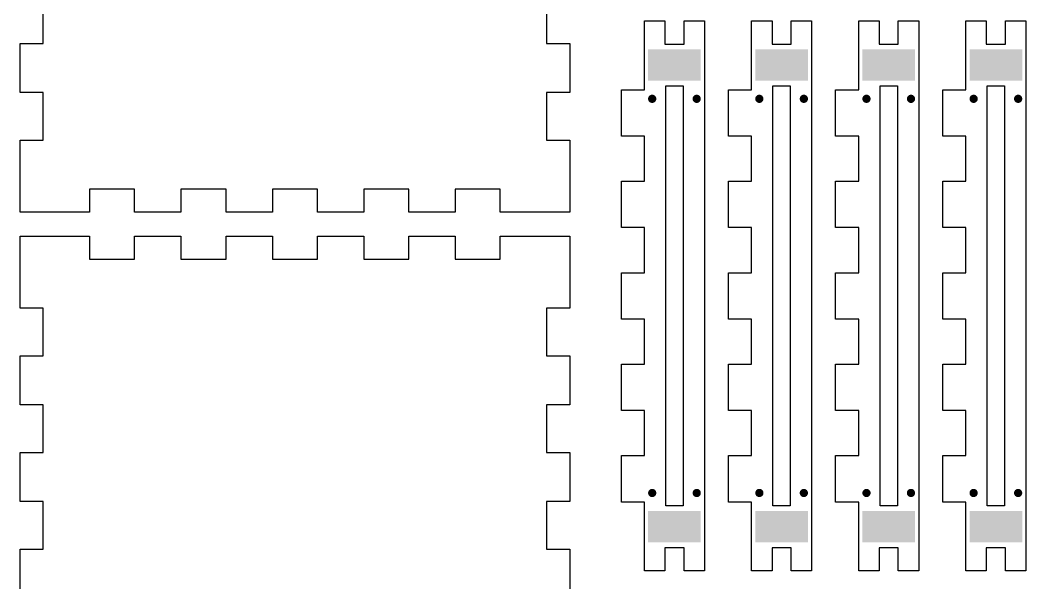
# Model space of a CAD drawing. Header units: millimetres. Extents: x 6 to 297, y 6 to 451.
# Drawn here: x 172 to 294, y 121.8 to 190 of the extents above; entities that cross this region are included whole.
import ezdxf

# ---------------------------------------------------------------- set-up
doc = ezdxf.new("R2010")
doc.units = ezdxf.units.MM
doc.layers.add('CUT', color=1, linetype='Continuous')
doc.layers.add('RASTER', color=7, linetype='Continuous')

msp = doc.modelspace()

# ---------------------------------------------------------------- hatches: boundary and pattern name
at = {"layer": 'RASTER'}
for points in [[(254.552, 186.457), (254.552, 182.657), (248.152, 182.657), (248.152, 186.457)], [(267.552, 186.457), (267.552, 182.657), (261.152, 182.657), (261.152, 186.457)], [(280.552, 186.457), (280.552, 182.657), (274.152, 182.657), (274.152, 186.457)], [(293.552, 186.457), (293.552, 182.657), (287.152, 182.657), (287.152, 186.457)], [(249.152, 180.457), (249.148, 180.392), (249.135, 180.328), (249.114, 180.266), (249.085, 180.207), (249.049, 180.153), (249.006, 180.103), (248.957, 180.06), (248.902, 180.024), (248.844, 179.995), (248.782, 179.974), (248.718, 179.961), (248.652, 179.957), (248.587, 179.961), (248.523, 179.974), (248.461, 179.995), (248.402, 180.024), (248.348, 180.06), (248.299, 180.103), (248.256, 180.153), (248.219, 180.207), (248.19, 180.266), (248.169, 180.328), (248.157, 180.392), (248.152, 180.457), (248.157, 180.522), (248.169, 180.586), (248.19, 180.648), (248.219, 180.707), (248.256, 180.761), (248.299, 180.81), (248.348, 180.854), (248.402, 180.89), (248.461, 180.919), (248.523, 180.94), (248.587, 180.953), (248.652, 180.957), (248.718, 180.953), (248.782, 180.94), (248.844, 180.919), (248.902, 180.89), (248.957, 180.854), (249.006, 180.81), (249.049, 180.761), (249.085, 180.707), (249.114, 180.648), (249.135, 180.586), (249.148, 180.522)], [(254.552, 180.457), (254.548, 180.392), (254.535, 180.328), (254.514, 180.266), (254.485, 180.207), (254.449, 180.153), (254.406, 180.103), (254.357, 180.06), (254.302, 180.024), (254.244, 179.995), (254.182, 179.974), (254.118, 179.961), (254.052, 179.957), (253.987, 179.961), (253.923, 179.974), (253.861, 179.995), (253.802, 180.024), (253.748, 180.06), (253.699, 180.103), (253.656, 180.153), (253.619, 180.207), (253.59, 180.266), (253.569, 180.328), (253.557, 180.392), (253.552, 180.457), (253.557, 180.522), (253.569, 180.586), (253.59, 180.648), (253.619, 180.707), (253.656, 180.761), (253.699, 180.81), (253.748, 180.854), (253.802, 180.89), (253.861, 180.919), (253.923, 180.94), (253.987, 180.953), (254.052, 180.957), (254.118, 180.953), (254.182, 180.94), (254.244, 180.919), (254.302, 180.89), (254.357, 180.854), (254.406, 180.81), (254.449, 180.761), (254.485, 180.707), (254.514, 180.648), (254.535, 180.586), (254.548, 180.522)], [(262.152, 180.457), (262.148, 180.392), (262.135, 180.328), (262.114, 180.266), (262.085, 180.207), (262.049, 180.153), (262.006, 180.103), (261.957, 180.06), (261.902, 180.024), (261.844, 179.995), (261.782, 179.974), (261.718, 179.961), (261.652, 179.957), (261.587, 179.961), (261.523, 179.974), (261.461, 179.995), (261.402, 180.024), (261.348, 180.06), (261.299, 180.103), (261.256, 180.153), (261.219, 180.207), (261.19, 180.266), (261.169, 180.328), (261.157, 180.392), (261.152, 180.457), (261.157, 180.522), (261.169, 180.586), (261.19, 180.648), (261.219, 180.707), (261.256, 180.761), (261.299, 180.81), (261.348, 180.854), (261.402, 180.89), (261.461, 180.919), (261.523, 180.94), (261.587, 180.953), (261.652, 180.957), (261.718, 180.953), (261.782, 180.94), (261.844, 180.919), (261.902, 180.89), (261.957, 180.854), (262.006, 180.81), (262.049, 180.761), (262.085, 180.707), (262.114, 180.648), (262.135, 180.586), (262.148, 180.522)], [(267.552, 180.457), (267.548, 180.392), (267.535, 180.328), (267.514, 180.266), (267.485, 180.207), (267.449, 180.153), (267.406, 180.103), (267.357, 180.06), (267.302, 180.024), (267.244, 179.995), (267.182, 179.974), (267.118, 179.961), (267.052, 179.957), (266.987, 179.961), (266.923, 179.974), (266.861, 179.995), (266.802, 180.024), (266.748, 180.06), (266.699, 180.103), (266.656, 180.153), (266.619, 180.207), (266.59, 180.266), (266.569, 180.328), (266.557, 180.392), (266.552, 180.457), (266.557, 180.522), (266.569, 180.586), (266.59, 180.648), (266.619, 180.707), (266.656, 180.761), (266.699, 180.81), (266.748, 180.854), (266.802, 180.89), (266.861, 180.919), (266.923, 180.94), (266.987, 180.953), (267.052, 180.957), (267.118, 180.953), (267.182, 180.94), (267.244, 180.919), (267.302, 180.89), (267.357, 180.854), (267.406, 180.81), (267.449, 180.761), (267.485, 180.707), (267.514, 180.648), (267.535, 180.586), (267.548, 180.522)], [(275.152, 180.457), (275.148, 180.392), (275.135, 180.328), (275.114, 180.266), (275.085, 180.207), (275.049, 180.153), (275.006, 180.103), (274.957, 180.06), (274.902, 180.024), (274.844, 179.995), (274.782, 179.974), (274.718, 179.961), (274.652, 179.957), (274.587, 179.961), (274.523, 179.974), (274.461, 179.995), (274.402, 180.024), (274.348, 180.06), (274.299, 180.103), (274.256, 180.153), (274.219, 180.207), (274.19, 180.266), (274.169, 180.328), (274.157, 180.392), (274.152, 180.457), (274.157, 180.522), (274.169, 180.586), (274.19, 180.648), (274.219, 180.707), (274.256, 180.761), (274.299, 180.81), (274.348, 180.854), (274.402, 180.89), (274.461, 180.919), (274.523, 180.94), (274.587, 180.953), (274.652, 180.957), (274.718, 180.953), (274.782, 180.94), (274.844, 180.919), (274.902, 180.89), (274.957, 180.854), (275.006, 180.81), (275.049, 180.761), (275.085, 180.707), (275.114, 180.648), (275.135, 180.586), (275.148, 180.522)], [(280.552, 180.457), (280.548, 180.392), (280.535, 180.328), (280.514, 180.266), (280.485, 180.207), (280.449, 180.153), (280.406, 180.103), (280.357, 180.06), (280.302, 180.024), (280.244, 179.995), (280.182, 179.974), (280.118, 179.961), (280.052, 179.957), (279.987, 179.961), (279.923, 179.974), (279.861, 179.995), (279.802, 180.024), (279.748, 180.06), (279.699, 180.103), (279.656, 180.153), (279.619, 180.207), (279.59, 180.266), (279.569, 180.328), (279.557, 180.392), (279.552, 180.457), (279.557, 180.522), (279.569, 180.586), (279.59, 180.648), (279.619, 180.707), (279.656, 180.761), (279.699, 180.81), (279.748, 180.854), (279.802, 180.89), (279.861, 180.919), (279.923, 180.94), (279.987, 180.953), (280.052, 180.957), (280.118, 180.953), (280.182, 180.94), (280.244, 180.919), (280.302, 180.89), (280.357, 180.854), (280.406, 180.81), (280.449, 180.761), (280.485, 180.707), (280.514, 180.648), (280.535, 180.586), (280.548, 180.522)], [(288.152, 180.457), (288.148, 180.392), (288.135, 180.328), (288.114, 180.266), (288.085, 180.207), (288.049, 180.153), (288.006, 180.103), (287.957, 180.06), (287.902, 180.024), (287.844, 179.995), (287.782, 179.974), (287.718, 179.961), (287.652, 179.957), (287.587, 179.961), (287.523, 179.974), (287.461, 179.995), (287.402, 180.024), (287.348, 180.06), (287.299, 180.103), (287.256, 180.153), (287.219, 180.207), (287.19, 180.266), (287.169, 180.328), (287.157, 180.392), (287.152, 180.457), (287.157, 180.522), (287.169, 180.586), (287.19, 180.648), (287.219, 180.707), (287.256, 180.761), (287.299, 180.81), (287.348, 180.854), (287.402, 180.89), (287.461, 180.919), (287.523, 180.94), (287.587, 180.953), (287.652, 180.957), (287.718, 180.953), (287.782, 180.94), (287.844, 180.919), (287.902, 180.89), (287.957, 180.854), (288.006, 180.81), (288.049, 180.761), (288.085, 180.707), (288.114, 180.648), (288.135, 180.586), (288.148, 180.522)], [(293.552, 180.457), (293.548, 180.392), (293.535, 180.328), (293.514, 180.266), (293.485, 180.207), (293.449, 180.153), (293.406, 180.103), (293.357, 180.06), (293.302, 180.024), (293.244, 179.995), (293.182, 179.974), (293.118, 179.961), (293.052, 179.957), (292.987, 179.961), (292.923, 179.974), (292.861, 179.995), (292.802, 180.024), (292.748, 180.06), (292.699, 180.103), (292.656, 180.153), (292.619, 180.207), (292.59, 180.266), (292.569, 180.328), (292.557, 180.392), (292.552, 180.457), (292.557, 180.522), (292.569, 180.586), (292.59, 180.648), (292.619, 180.707), (292.656, 180.761), (292.699, 180.81), (292.748, 180.854), (292.802, 180.89), (292.861, 180.919), (292.923, 180.94), (292.987, 180.953), (293.052, 180.957), (293.118, 180.953), (293.182, 180.94), (293.244, 180.919), (293.302, 180.89), (293.357, 180.854), (293.406, 180.81), (293.449, 180.761), (293.485, 180.707), (293.514, 180.648), (293.535, 180.586), (293.548, 180.522)], [(249.152, 132.656), (249.148, 132.591), (249.135, 132.527), (249.114, 132.465), (249.085, 132.406), (249.049, 132.352), (249.006, 132.302), (248.957, 132.259), (248.902, 132.223), (248.844, 132.194), (248.782, 132.173), (248.718, 132.16), (248.652, 132.156), (248.587, 132.16), (248.523, 132.173), (248.461, 132.194), (248.402, 132.223), (248.348, 132.259), (248.299, 132.302), (248.256, 132.352), (248.219, 132.406), (248.19, 132.465), (248.169, 132.527), (248.157, 132.591), (248.152, 132.656), (248.157, 132.721), (248.169, 132.785), (248.19, 132.847), (248.219, 132.906), (248.256, 132.96), (248.299, 133.009), (248.348, 133.053), (248.402, 133.089), (248.461, 133.118), (248.523, 133.139), (248.587, 133.152), (248.652, 133.156), (248.718, 133.152), (248.782, 133.139), (248.844, 133.118), (248.902, 133.089), (248.957, 133.053), (249.006, 133.009), (249.049, 132.96), (249.085, 132.906), (249.114, 132.847), (249.135, 132.785), (249.148, 132.721)], [(254.552, 132.656), (254.548, 132.591), (254.535, 132.527), (254.514, 132.465), (254.485, 132.406), (254.449, 132.352), (254.406, 132.302), (254.357, 132.259), (254.302, 132.223), (254.244, 132.194), (254.182, 132.173), (254.118, 132.16), (254.052, 132.156), (253.987, 132.16), (253.923, 132.173), (253.861, 132.194), (253.802, 132.223), (253.748, 132.259), (253.699, 132.302), (253.656, 132.352), (253.619, 132.406), (253.59, 132.465), (253.569, 132.527), (253.557, 132.591), (253.552, 132.656), (253.557, 132.721), (253.569, 132.785), (253.59, 132.847), (253.619, 132.906), (253.656, 132.96), (253.699, 133.009), (253.748, 133.053), (253.802, 133.089), (253.861, 133.118), (253.923, 133.139), (253.987, 133.152), (254.052, 133.156), (254.118, 133.152), (254.182, 133.139), (254.244, 133.118), (254.302, 133.089), (254.357, 133.053), (254.406, 133.009), (254.449, 132.96), (254.485, 132.906), (254.514, 132.847), (254.535, 132.785), (254.548, 132.721)], [(262.152, 132.656), (262.148, 132.591), (262.135, 132.527), (262.114, 132.465), (262.085, 132.406), (262.049, 132.352), (262.006, 132.302), (261.957, 132.259), (261.902, 132.223), (261.844, 132.194), (261.782, 132.173), (261.718, 132.16), (261.652, 132.156), (261.587, 132.16), (261.523, 132.173), (261.461, 132.194), (261.402, 132.223), (261.348, 132.259), (261.299, 132.302), (261.256, 132.352), (261.219, 132.406), (261.19, 132.465), (261.169, 132.527), (261.157, 132.591), (261.152, 132.656), (261.157, 132.721), (261.169, 132.785), (261.19, 132.847), (261.219, 132.906), (261.256, 132.96), (261.299, 133.009), (261.348, 133.053), (261.402, 133.089), (261.461, 133.118), (261.523, 133.139), (261.587, 133.152), (261.652, 133.156), (261.718, 133.152), (261.782, 133.139), (261.844, 133.118), (261.902, 133.089), (261.957, 133.053), (262.006, 133.009), (262.049, 132.96), (262.085, 132.906), (262.114, 132.847), (262.135, 132.785), (262.148, 132.721)], [(267.552, 132.656), (267.548, 132.591), (267.535, 132.527), (267.514, 132.465), (267.485, 132.406), (267.449, 132.352), (267.406, 132.302), (267.357, 132.259), (267.302, 132.223), (267.244, 132.194), (267.182, 132.173), (267.118, 132.16), (267.052, 132.156), (266.987, 132.16), (266.923, 132.173), (266.861, 132.194), (266.802, 132.223), (266.748, 132.259), (266.699, 132.302), (266.656, 132.352), (266.619, 132.406), (266.59, 132.465), (266.569, 132.527), (266.557, 132.591), (266.552, 132.656), (266.557, 132.721), (266.569, 132.785), (266.59, 132.847), (266.619, 132.906), (266.656, 132.96), (266.699, 133.009), (266.748, 133.053), (266.802, 133.089), (266.861, 133.118), (266.923, 133.139), (266.987, 133.152), (267.052, 133.156), (267.118, 133.152), (267.182, 133.139), (267.244, 133.118), (267.302, 133.089), (267.357, 133.053), (267.406, 133.009), (267.449, 132.96), (267.485, 132.906), (267.514, 132.847), (267.535, 132.785), (267.548, 132.721)], [(275.152, 132.656), (275.148, 132.591), (275.135, 132.527), (275.114, 132.465), (275.085, 132.406), (275.049, 132.352), (275.006, 132.302), (274.957, 132.259), (274.902, 132.223), (274.844, 132.194), (274.782, 132.173), (274.718, 132.16), (274.652, 132.156), (274.587, 132.16), (274.523, 132.173), (274.461, 132.194), (274.402, 132.223), (274.348, 132.259), (274.299, 132.302), (274.256, 132.352), (274.219, 132.406), (274.19, 132.465), (274.169, 132.527), (274.157, 132.591), (274.152, 132.656), (274.157, 132.721), (274.169, 132.785), (274.19, 132.847), (274.219, 132.906), (274.256, 132.96), (274.299, 133.009), (274.348, 133.053), (274.402, 133.089), (274.461, 133.118), (274.523, 133.139), (274.587, 133.152), (274.652, 133.156), (274.718, 133.152), (274.782, 133.139), (274.844, 133.118), (274.902, 133.089), (274.957, 133.053), (275.006, 133.009), (275.049, 132.96), (275.085, 132.906), (275.114, 132.847), (275.135, 132.785), (275.148, 132.721)], [(280.552, 132.656), (280.548, 132.591), (280.535, 132.527), (280.514, 132.465), (280.485, 132.406), (280.449, 132.352), (280.406, 132.302), (280.357, 132.259), (280.302, 132.223), (280.244, 132.194), (280.182, 132.173), (280.118, 132.16), (280.052, 132.156), (279.987, 132.16), (279.923, 132.173), (279.861, 132.194), (279.802, 132.223), (279.748, 132.259), (279.699, 132.302), (279.656, 132.352), (279.619, 132.406), (279.59, 132.465), (279.569, 132.527), (279.557, 132.591), (279.552, 132.656), (279.557, 132.721), (279.569, 132.785), (279.59, 132.847), (279.619, 132.906), (279.656, 132.96), (279.699, 133.009), (279.748, 133.053), (279.802, 133.089), (279.861, 133.118), (279.923, 133.139), (279.987, 133.152), (280.052, 133.156), (280.118, 133.152), (280.182, 133.139), (280.244, 133.118), (280.302, 133.089), (280.357, 133.053), (280.406, 133.009), (280.449, 132.96), (280.485, 132.906), (280.514, 132.847), (280.535, 132.785), (280.548, 132.721)], [(288.152, 132.656), (288.148, 132.591), (288.135, 132.527), (288.114, 132.465), (288.085, 132.406), (288.049, 132.352), (288.006, 132.302), (287.957, 132.259), (287.902, 132.223), (287.844, 132.194), (287.782, 132.173), (287.718, 132.16), (287.652, 132.156), (287.587, 132.16), (287.523, 132.173), (287.461, 132.194), (287.402, 132.223), (287.348, 132.259), (287.299, 132.302), (287.256, 132.352), (287.219, 132.406), (287.19, 132.465), (287.169, 132.527), (287.157, 132.591), (287.152, 132.656), (287.157, 132.721), (287.169, 132.785), (287.19, 132.847), (287.219, 132.906), (287.256, 132.96), (287.299, 133.009), (287.348, 133.053), (287.402, 133.089), (287.461, 133.118), (287.523, 133.139), (287.587, 133.152), (287.652, 133.156), (287.718, 133.152), (287.782, 133.139), (287.844, 133.118), (287.902, 133.089), (287.957, 133.053), (288.006, 133.009), (288.049, 132.96), (288.085, 132.906), (288.114, 132.847), (288.135, 132.785), (288.148, 132.721)], [(293.552, 132.656), (293.548, 132.591), (293.535, 132.527), (293.514, 132.465), (293.485, 132.406), (293.449, 132.352), (293.406, 132.302), (293.357, 132.259), (293.302, 132.223), (293.244, 132.194), (293.182, 132.173), (293.118, 132.16), (293.052, 132.156), (292.987, 132.16), (292.923, 132.173), (292.861, 132.194), (292.802, 132.223), (292.748, 132.259), (292.699, 132.302), (292.656, 132.352), (292.619, 132.406), (292.59, 132.465), (292.569, 132.527), (292.557, 132.591), (292.552, 132.656), (292.557, 132.721), (292.569, 132.785), (292.59, 132.847), (292.619, 132.906), (292.656, 132.96), (292.699, 133.009), (292.748, 133.053), (292.802, 133.089), (292.861, 133.118), (292.923, 133.139), (292.987, 133.152), (293.052, 133.156), (293.118, 133.152), (293.182, 133.139), (293.244, 133.118), (293.302, 133.089), (293.357, 133.053), (293.406, 133.009), (293.449, 132.96), (293.485, 132.906), (293.514, 132.847), (293.535, 132.785), (293.548, 132.721)], [(254.552, 130.456), (254.552, 126.656), (248.152, 126.656), (248.152, 130.456)], [(267.552, 130.456), (267.552, 126.656), (261.152, 126.656), (261.152, 130.456)], [(280.552, 130.456), (280.552, 126.656), (274.152, 126.656), (274.152, 130.456)], [(293.552, 130.456), (293.552, 126.656), (287.152, 126.656), (287.152, 130.456)]]:
    msp.add_hatch(color=7, dxfattribs=at).paths.add_polyline_path(points)

# ---------------------------------------------------------------- linework, layer by layer
at = {"layer": 'CUT'}
for points in [[(235.841, 192.946), (235.841, 187.169), (238.641, 187.169), (238.641, 181.231), (235.841, 181.231), (235.841, 175.454), (238.641, 175.454), (238.641, 169.557), (238.641, 166.717), (235.801, 166.717), (230.215, 166.717), (230.215, 169.517), (224.75, 169.517), (224.75, 166.717), (219.124, 166.717), (219.124, 169.517), (213.659, 169.517), (213.659, 166.717), (208.033, 166.717), (208.033, 169.517), (202.568, 169.517), (202.568, 166.717), (196.942, 166.717), (196.942, 169.517), (191.477, 169.517), (191.477, 166.717), (185.851, 166.717), (185.851, 169.517), (180.386, 169.517), (180.386, 166.717), (174.8, 166.717), (171.96, 166.717), (171.96, 169.557), (171.96, 175.454), (174.76, 175.454), (174.76, 181.231), (171.96, 181.231), (171.96, 187.169), (174.76, 187.169), (174.76, 192.946)], [(171.96, 119.956), (171.96, 125.853), (174.76, 125.853), (174.76, 131.63), (171.96, 131.63), (171.96, 137.568), (174.76, 137.568), (174.76, 143.345), (171.96, 143.345), (171.96, 149.282), (174.76, 149.282), (174.76, 155.059), (171.96, 155.059), (171.96, 160.957), (171.96, 163.797), (174.8, 163.797), (180.386, 163.797), (180.386, 160.997), (185.851, 160.997), (185.851, 163.797), (191.477, 163.797), (191.477, 160.997), (196.942, 160.997), (196.942, 163.797), (202.568, 163.797), (202.568, 160.997), (208.033, 160.997), (208.033, 163.797), (213.659, 163.797), (213.659, 160.997), (219.124, 160.997), (219.124, 163.797), (224.75, 163.797), (224.75, 160.997), (230.215, 160.997), (230.215, 163.797), (235.801, 163.797), (238.641, 163.797), (238.641, 160.957), (238.641, 155.059), (235.841, 155.059), (235.841, 149.282), (238.641, 149.282), (238.641, 143.345), (235.841, 143.345), (235.841, 137.568), (238.641, 137.568), (238.641, 131.63), (235.841, 131.63), (235.841, 125.853), (238.641, 125.853), (238.641, 119.956)]]:
    msp.add_lwpolyline(points, dxfattribs=at)
for points in [[(254.992, 187.057), (254.992, 126.056), (254.992, 123.216), (252.512, 123.216), (252.512, 126.016), (250.192, 126.016), (250.192, 123.216), (247.712, 123.216), (247.712, 126.056), (247.712, 131.561), (244.912, 131.561), (244.912, 137.187), (247.712, 137.187), (247.712, 142.653), (244.912, 142.653), (244.912, 148.278), (247.712, 148.278), (247.712, 153.744), (244.912, 153.744), (244.912, 159.369), (247.712, 159.369), (247.712, 164.835), (244.912, 164.835), (244.912, 170.46), (247.712, 170.46), (247.712, 175.926), (244.912, 175.926), (244.912, 181.551), (247.712, 181.551), (247.712, 187.057), (247.712, 189.897), (250.192, 189.897), (250.192, 187.097), (252.512, 187.097), (252.512, 189.897), (254.992, 189.897)], [(267.992, 187.057), (267.992, 126.056), (267.992, 123.216), (265.512, 123.216), (265.512, 126.016), (263.192, 126.016), (263.192, 123.216), (260.712, 123.216), (260.712, 126.056), (260.712, 131.561), (257.912, 131.561), (257.912, 137.187), (260.712, 137.187), (260.712, 142.653), (257.912, 142.653), (257.912, 148.278), (260.712, 148.278), (260.712, 153.744), (257.912, 153.744), (257.912, 159.369), (260.712, 159.369), (260.712, 164.835), (257.912, 164.835), (257.912, 170.46), (260.712, 170.46), (260.712, 175.926), (257.912, 175.926), (257.912, 181.551), (260.712, 181.551), (260.712, 187.057), (260.712, 189.897), (263.192, 189.897), (263.192, 187.097), (265.512, 187.097), (265.512, 189.897), (267.992, 189.897)], [(280.992, 187.057), (280.992, 126.056), (280.992, 123.216), (278.512, 123.216), (278.512, 126.016), (276.192, 126.016), (276.192, 123.216), (273.712, 123.216), (273.712, 126.056), (273.712, 131.561), (270.912, 131.561), (270.912, 137.187), (273.712, 137.187), (273.712, 142.653), (270.912, 142.653), (270.912, 148.278), (273.712, 148.278), (273.712, 153.744), (270.912, 153.744), (270.912, 159.369), (273.712, 159.369), (273.712, 164.835), (270.912, 164.835), (270.912, 170.46), (273.712, 170.46), (273.712, 175.926), (270.912, 175.926), (270.912, 181.551), (273.712, 181.551), (273.712, 187.057), (273.712, 189.897), (276.192, 189.897), (276.192, 187.097), (278.512, 187.097), (278.512, 189.897), (280.992, 189.897)], [(293.992, 187.057), (293.992, 126.056), (293.992, 123.216), (291.512, 123.216), (291.512, 126.016), (289.192, 126.016), (289.192, 123.216), (286.712, 123.216), (286.712, 126.056), (286.712, 131.561), (283.912, 131.561), (283.912, 137.187), (286.712, 137.187), (286.712, 142.653), (283.912, 142.653), (283.912, 148.278), (286.712, 148.278), (286.712, 153.744), (283.912, 153.744), (283.912, 159.369), (286.712, 159.369), (286.712, 164.835), (283.912, 164.835), (283.912, 170.46), (286.712, 170.46), (286.712, 175.926), (283.912, 175.926), (283.912, 181.551), (286.712, 181.551), (286.712, 187.057), (286.712, 189.897), (289.192, 189.897), (289.192, 187.097), (291.512, 187.097), (291.512, 189.897), (293.992, 189.897)], [(252.412, 182.017), (252.412, 131.096), (250.292, 131.096), (250.292, 182.017)], [(265.412, 182.017), (265.412, 131.096), (263.292, 131.096), (263.292, 182.017)], [(278.412, 182.017), (278.412, 131.096), (276.292, 131.096), (276.292, 182.017)], [(291.412, 182.017), (291.412, 131.096), (289.292, 131.096), (289.292, 182.017)]]:
    msp.add_lwpolyline(points, close=True, dxfattribs=at)

doc.saveas('drawing.dxf')
